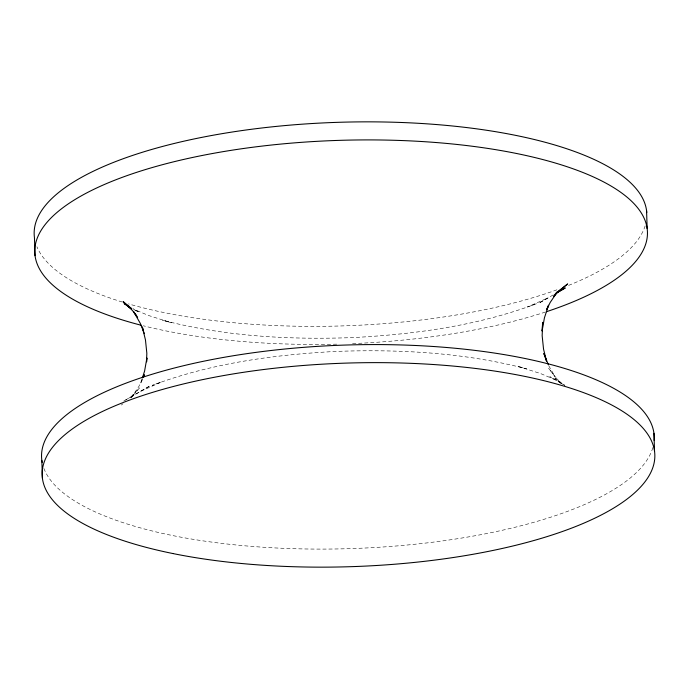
<?xml version="1.0" encoding="UTF-8"?>
<svg xmlns="http://www.w3.org/2000/svg" width="689" height="689" viewBox="0 0 689 689"><rect width="100%" height="100%" fill="white"/><g stroke="black" fill="none" stroke-linecap="round" stroke-linejoin="round"><path stroke-width="0.52" stroke-dasharray="3.44 2.58" d="M142.046 378.907L140.461 383.782L142.502 379.294M142.339 379.32L138.816 386.538L131.487 397.329L139.531 387.898L129.446 398.475M121.333 405.063L122.961 403.745M130.609 397.777L133.985 395.124L150.271 385.711L124.657 400.542M123.753 401.058L133.985 395.124M553.207 294.918L538.729 303.289L548.151 297.82L527.524 306.984L536.714 303.642C478.071 325.682 415.338 334.294 353.061 337.576C289.216 339.918 224.571 336.421 162.552 320.187L171.346 322.728L148.523 315.484L132.917 308.879M140.849 391.18L161.476 382.016L152.286 385.358C210.929 363.318 273.662 354.706 335.939 351.424C399.784 349.082 464.429 352.579 526.448 368.813L517.654 366.272L540.477 373.516L559.985 381.775L549.796 376.745L564.928 385.452L554.964 378.416L561.974 384.195M134.57 309.972L139.204 312.255L132.977 308.672M562.784 384.445L556.609 378.537L548.72 368.417L555.343 377.193L548.763 365.738M645.162 225.828A306.502 101.808 -1.9 0 1 566.487 286.211M556.927 289.811A306.502 101.808 -1.9 0 1 128.438 303.875M122.323 302.049A306.502 101.808 -1.9 0 1 36.93 246.757M652.836 447.6A306.502 101.808 -1.9 0 1 352.294 548.556A306.502 101.808 -1.9 0 1 43.924 468.477M545.455 312.022A306.502 101.808 -1.9 0 1 351.476 343.656M336.706 344.147A306.502 101.808 -1.9 0 1 143.286 325.776"/><path stroke-width="1.03" d="M146.542 361.484L146.835 353.242L145.465 339.918L142.27 326.913L143.545 330.754M146.662 361.828L146.903 357.979L144.587 371.104L142.365 377.934M143.321 377.503L144.544 374.807L143.226 377.512M546.902 308.81L548.539 305.218L544.413 317.896L542.097 331.021L542.648 322.366L542.165 335.758L543.535 349.082L546.489 361.088L543.845 353.457L548.384 364.791M546.661 309.68L550.184 302.462L557.513 291.671L553.491 296.391M553.698 296.477L557.926 291.843L567.667 283.937L556.703 292.549M555.945 293.333L565.247 287.942L555.351 293.66M130.867 308.138L129.015 307.225L130.962 308.052L123.133 301.601L132.391 310.463L137.645 317.207M129.411 306.622L124.072 303.548L131.547 308.827M136.069 314.994L133.657 311.807L140.237 323.262L144.397 333.657M646.566 210.576L647.16 228.636M653.947 433.303L654.55 451.364M35.053 255.697L34.45 237.636A306.502 101.808 -1.9 0 1 330.057 122.616A306.502 101.808 -1.9 0 1 646.773 212.617M41.84 460.364L42.434 478.424M141.245 325.26A306.502 101.808 -1.9 0 1 117.466 179.149A306.502 101.808 -1.9 0 1 559.64 164.335A306.502 101.808 -1.9 0 1 546.489 311.686M42.175 462.397A306.502 101.808 -1.9 0 1 342.08 345.163A306.502 101.808 -1.9 0 1 654.145 440.478M172.913 553.543A306.502 101.808 -1.9 0 0 653.697 464.705A306.502 101.808 -1.9 0 0 218.869 376.427A306.502 101.808 -1.9 0 0 172.913 553.543"/></g></svg>
